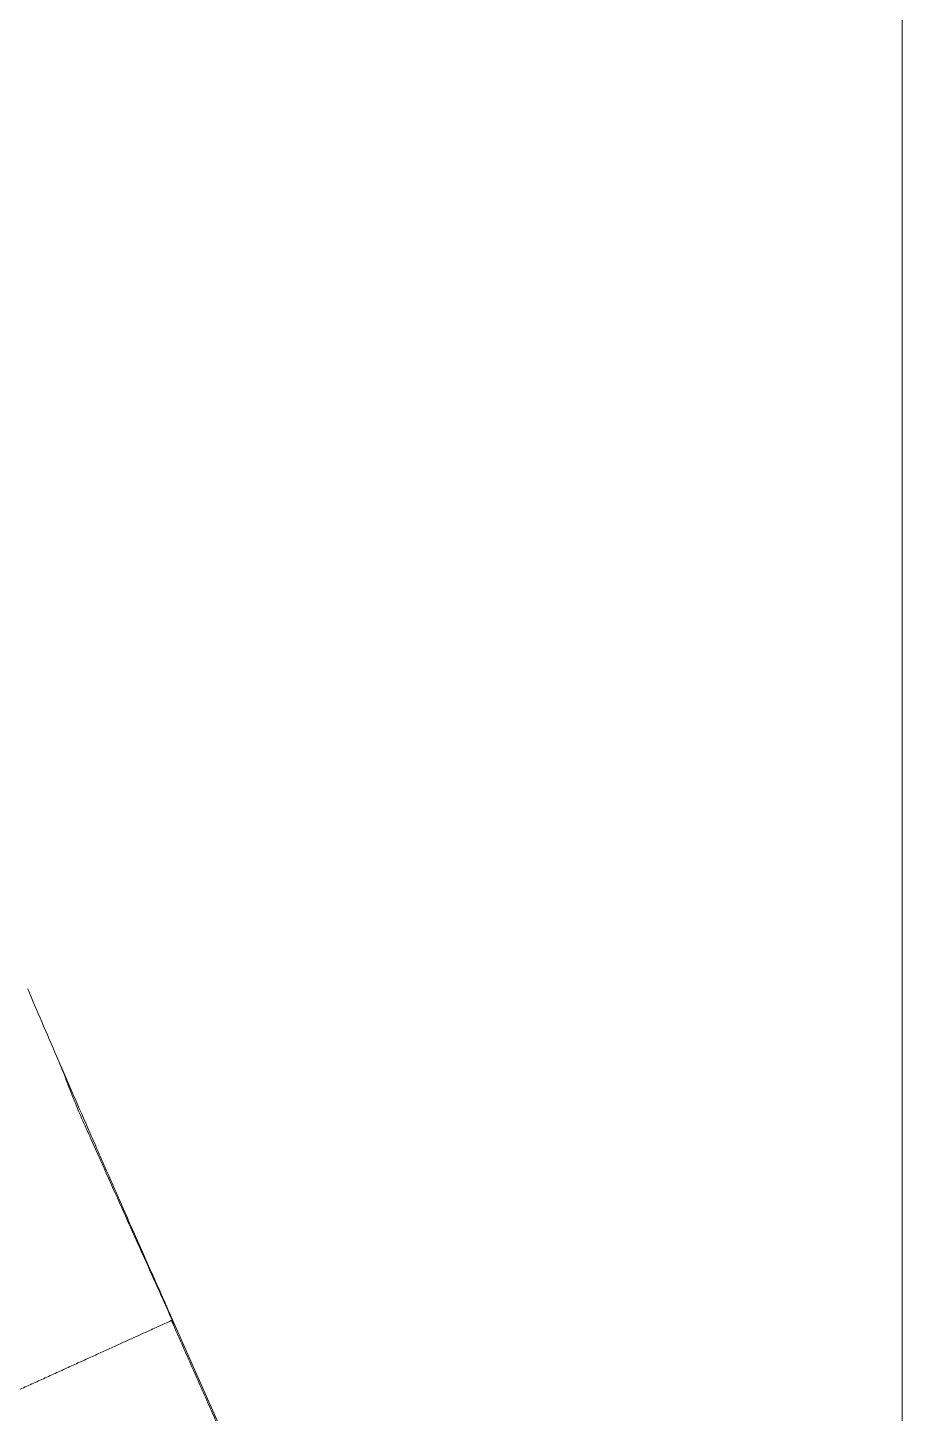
# Model space of a CAD drawing. Extents: x 1155 to 2284, y 0 to 827.
# Drawn here: x 1940.4 to 2034.4, y 413.6 to 562.5 of the extents above; entities that cross this region are included whole.
import ezdxf

# ---------------------------------------------------------------- set-up
doc = ezdxf.new("R2010")
doc.units = 0
doc.header["$LTSCALE"] = 3
doc.header["$MEASUREMENT"] = 0
doc.layers.add('1', color=7, linetype='CONTINUOUS')
doc.layers.add('치수선', color=7, linetype='CONTINUOUS', lineweight=20)

msp = doc.modelspace()

# ---------------------------------------------------------------- linework, layer by layer
at = {"layer": '1', "color": 7, "linetype": 'Continuous', "lineweight": 18}
msp.add_line((1955.95, 423.63), (1987.42, 352.69), dxfattribs=at)
for points, knots in [([(1940.36, 459.22), (1940.85, 458.07), (1941.36, 456.88), (1942.4, 454.45), (1942.94, 453.2), (1943.78, 451.26), (1944.06, 450.61), (1944.64, 449.28), (1944.93, 448.61), (1945.82, 446.56), (1946.44, 445.15), (1947.4, 442.96), (1947.73, 442.21), (1948.39, 440.7), (1948.73, 439.93), (1949.42, 438.37), (1949.77, 437.57), (1950.49, 435.95), (1950.85, 435.13), (1951.96, 432.62), (1952.73, 430.89), (1954.3, 427.33), (1955.12, 425.51), (1955.95, 423.63)], [0, 0, 0, 0, 0.125, 0.125, 0.25, 0.25, 0.3125, 0.3125, 0.375, 0.375, 0.5, 0.5, 0.5625, 0.5625, 0.625, 0.625, 0.6875, 0.6875, 0.75, 0.75, 0.875, 0.875, 1, 1, 1, 1]), ([(1956.09, 423.18), (1955.05, 425.51), (1953.18, 429.68), (1950.67, 435.26), (1948.73, 439.57), (1947.29, 442.79), (1946.22, 445.18), (1945.28, 447.39), (1944.4, 449.74), (1943.78, 451.25), (1943.45, 452.03)], [0, 0, 0, 0, 0.234621, 0.420156, 0.563342, 0.669928, 0.744678, 0.805744, 0.88786, 1, 1, 1, 1])]:
    msp.add_open_spline(points, degree=3, knots=knots, dxfattribs=at)
at = {"layer": '1', "color": 7, "linetype": 'Continuous', "lineweight": 13}
msp.add_open_spline([(1955.95, 423.63), (1955.95, 423.63), (1955.69, 423.51), (1954.44, 422.94), (1952.9, 422.24), (1950.73, 421.26), (1948.61, 420.29), (1946.82, 419.48), (1945.43, 418.85), (1944.02, 418.21), (1942.59, 417.56), (1941.16, 416.91), (1939.74, 416.27), (1938.31, 415.62), (1936.89, 414.97), (1935.72, 414.44), (1935.07, 414.15), (1934.87, 414.05)], degree=3, knots=[0, 0, 0, 0, 0.186215, 0.279321, 0.372426, 0.465532, 0.558637, 0.60519, 0.651743, 0.698296, 0.744849, 0.791401, 0.837954, 0.884507, 0.93106, 0.977613, 1, 1, 1, 1], dxfattribs=at)
at = {"layer": '1', "color": 7, "linetype": 'Continuous', "lineweight": 18}
msp.add_open_spline([(1987.27, 352.62), (1971.54, 388.09), (1955.82, 423.57)], degree=2, dxfattribs=at)
at = {"layer": '치수선'}
msp.add_line((2034.43, 91.16), (2034.43, 657.69), dxfattribs=at)

doc.saveas('drawing.dxf')
